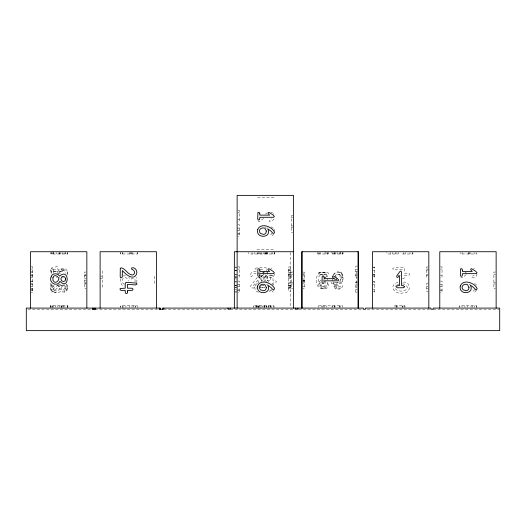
<?xml version="1.0" encoding="UTF-8"?>
<svg xmlns="http://www.w3.org/2000/svg" width="526" height="526" viewBox="0 0 526 526"><rect width="100%" height="100%" fill="white"/><g stroke="black" fill="none" stroke-linecap="round" stroke-linejoin="round"><path stroke-width="0.39" stroke-dasharray="2.63 1.97" d="M265.426 274.763L264.821 281.66M325.495 280.838C323.352 298.387 312.28 272.1 323.608 274.723M331.084 282.081L331.551 283.448L334.385 283.738L334.385 288.116L335.496 289.011L336.587 288.116L336.587 283.738L341.275 283.738L342.229 283.317L342.564 282.423L341.92 273.303L341.335 272.054L340.118 272.389L339.862 273.651L340.355 281.463L338.849 281.463M258.2 283.271L258.923 280.45L261.08 278.616L259.45 277.353M120.756 278.8C119.935 281.66 120.895 286.236 124.609 286.065M259.745 275.992L259.173 278.629L253.157 285.848L256.116 285.848M327.613 282.153C327.922 292.495 314.482 289.471 316.797 280.174C314.837 272.455 326.232 268.72 327.369 277.301M135.004 281.982L135.097 279.845L134.209 278.464L132.111 278.432L131.316 278.931L130.501 280.91M67.506 275.17C68.216 272.882 67.624 269.877 65.211 268.871C61.378 267.3 58.268 270.752 55.756 273.079M274.348 274.007C274.309 276.406 271.646 278.642 269.305 277.728L269.24 276.512L271.462 275.23M476.997 274.007C476.957 276.406 474.294 278.642 471.947 277.728L471.881 276.512L474.104 275.23M266.084 275.677L265.446 276.926L263.533 277.702L261.553 276.886L261.054 276.097M260.403 287.426L260.416 286.492M136.852 282.633L136.911 278.865L136.07 277.445M258.582 274.256L259.127 273.231M334.911 276.479L336.469 274.322L339.231 274.335L340.283 275.177L341.17 277.912A2.748 2.748 0 0 1 339.198 280.713M51.857 284.934C49.885 288.005 51.778 293.607 55.999 292.614L56.072 291.095L53.948 290.036L53.33 289.168L53.376 286.657L54.119 285.73M274.151 218.816L271.83 221.282L269.305 221.374L269.24 220.151L271.462 218.869M333.543 275.302C335.134 270.555 344.267 271.764 343.064 277.235L341.545 277.301L340.486 275.177L338.257 274.362L337.107 274.611L335.601 276.36M51.804 284.125C45.94 294.126 65.993 296.263 61.062 285.099L64.284 287.452L66.296 289.635L67.328 289.714L67.874 288.59L67.433 287.689L64.56 284.776M257.378 277.36L251.027 285.348L250.383 286.913L251.086 287.926L258.404 288.005M53.422 285.473L52.817 287.426L53.1 288.781L53.948 289.826L56.683 290.72A2.748 2.748 0 0 0 59.484 288.741L59.313 286.17L58.215 284.625M333.293 274.638C342.064 264.052 348.896 287.222 335.549 282.291L337.902 285.513L340.085 287.525L340.164 288.564L339.04 289.109C336.167 287.676 334.095 284.809 333.109 281.798M270.969 289.773L268.267 292.154M334.503 281.89C330.196 287.393 340.368 292.371 342.676 286.17L342.492 285.513L341.453 285.388C340.105 287.045 337.179 287.939 335.877 285.75C334.76 283.014 337.653 282.035 339.737 281.897L339.73 280.851L338.836 280.503M273.882 233.814L272.074 235.747L270.916 235.681L270.798 234.642L271.975 233.215M273.882 290.168L272.074 292.108L270.916 292.035L270.798 291.003L271.975 289.576M476.523 290.168L474.715 292.108L473.564 292.035L473.439 291.003L474.616 289.576M322.55 281.285L327.685 275.085L328.329 273.52L328.06 272.724L319.486 272.429L318.309 273.001L318.296 273.941L319.052 274.506L325.555 274.579M260.291 277.057L261.297 275.848L261.297 281.548M320.998 280.01C312.687 287.143 329.006 293.949 328.178 283.895L326.962 283.83C326.265 285.585 324.812 287.433 322.655 286.591A2.466 2.466 0 0 1 321.097 284.211M259.528 272.757L260.068 272.133M60.661 284.053L59.984 284.77L59.175 283.869M266.629 228.409L267.3 227.699M266.629 284.77L267.3 284.053M469.271 284.77L469.942 284.053M58.162 284.717L52.731 289.28L52.731 284.842M265.42 214.187L267.208 212.728M262.402 273.079L263.605 272.067M465.043 273.079L466.253 272.067M58.189 273.638L60.674 271.587L62.982 270.647A2.466 2.466 0 0 1 65.356 272.205L65.533 273.224M263.592 218.31L259.699 221.361L258.923 221.518L257.911 220.815M263.592 274.664L259.699 277.715L258.135 277.603M466.233 274.664L462.347 277.715L460.776 277.603M266.623 269.529L267.208 269.088M261.027 281.108L263.625 279.615L265.88 281.121L266.59 282.252M257.47 283.369C253.354 285.085 254.163 291.319 258.397 292.265M397.045 284.882C391.035 288.866 399.859 292.463 403.79 290.589C410.569 289.57 406.42 282.278 400.832 284.211M271.344 275.026L266.36 275.368L266.287 277.669L265.222 278.714L264.137 277.741L264.085 275.368L259.627 275.368M66.901 273.651L67.742 272.803L67.394 272.054L62.896 268.832L61.601 268.957L61.364 269.687L62.969 271.495L53.205 271.495L53.133 269.516L52.054 268.628L51.292 268.845L51.055 269.49L51.055 274.263M122.953 275.972L126.464 275.755M398.037 282.39C387.59 285.046 395.052 295.54 403.067 292.864C411.483 293.863 411.286 280.904 402.883 282.14M397.649 284.697L398.866 284.336M59.076 277.34L59.497 277.268M264.867 287.558L261.422 287.446L259.785 286.663M260.192 269.759L264.085 269.397M259.634 267.76C262.901 267.635 268.24 265.459 266.36 271.607M257.411 267.806L254.676 268.424L255.011 269.641L256.274 269.891M257.516 197.625L274.204 197.625M237.89 210.505L239.389 210.505L239.389 221.4L237.89 221.4M237.89 212.655L239.389 212.655M292.745 215.693L291.24 215.693L291.24 232.38L292.745 232.38M291.24 217.843L292.745 217.843M237.89 219.243L239.389 219.243M237.89 224.74L239.389 224.74L239.389 236.266L237.89 236.266M291.24 226.002L292.745 226.002M291.24 227.607L292.745 227.607M237.134 228.087L239.389 228.087M237.134 230.289L239.389 230.289M237.89 233.564L239.389 233.564M237.134 234.063L239.389 234.063M256.977 249.475L274.02 249.475M357.272 266.09L355.773 266.09L355.773 277.61L357.272 277.61M31.244 266.86L32.75 266.86L32.75 292.62L31.244 292.62M237.89 266.86L239.389 266.86L239.389 277.754L237.89 277.754M440.532 266.86L442.037 266.86L442.037 277.754L440.532 277.754M290.707 266.991L288.452 266.991L288.452 291.187L290.707 291.095M428.065 266.991L426.566 266.991L426.566 277.689L428.065 277.689M235.102 267.103L236.608 267.103M373.217 267.103L374.716 267.103L374.716 277.077L373.217 277.077M235.102 267.589L236.608 267.589M373.217 267.589L374.716 267.589M31.244 269.01L32.75 269.01M237.89 269.01L239.389 269.01M440.532 269.01L442.037 269.01M288.452 269.095L290.707 269.095M426.566 269.095L428.065 269.095M355.773 269.437L357.272 269.437M288.452 270.035L290.707 270.035M426.566 270.035L428.065 270.035M235.102 270.239L236.608 270.239M373.217 270.239L374.716 270.239M235.102 270.706L236.608 270.706M288.452 270.772L290.707 270.772M235.102 270.837L236.608 270.837M355.773 271.633L357.272 271.633M31.244 271.968L32.75 271.968M31.244 272.054L32.75 272.054M86.1 272.047L84.601 272.047L84.601 288.735L86.1 288.735M292.745 272.047L291.24 272.047L291.24 288.735L292.745 288.735M302.93 272.106L304.436 272.106L304.436 288.8L302.93 288.8M495.387 272.047L493.881 272.047L493.881 288.735L495.387 288.735M288.452 272.731L290.707 272.731M288.452 273.047L290.707 273.047M58.846 273.651L60.457 273.651M302.93 274.046L304.436 274.046M31.244 274.204L32.75 274.204M84.601 274.197L86.1 274.197M291.24 274.197L292.745 274.197M493.881 274.197L495.387 274.197M288.452 274.487L290.707 274.487M324.101 274.44L326.488 274.151L326.784 272.843L325.515 272.29L319.295 272.527L319.473 274.151L321.945 274.44M235.102 274.598L236.608 274.598M373.217 274.598L374.716 274.598M288.452 274.717L290.707 274.717M426.566 274.717L428.065 274.717M235.102 274.855L236.608 274.855M373.217 274.855L374.716 274.855M355.773 274.914L357.272 274.914M373.217 275.045L374.716 275.045M355.773 275.407L357.272 275.407M397.735 275.368L400.707 275.368M288.452 275.512L290.707 275.512M426.566 275.512L428.065 275.512M31.244 275.604L32.75 275.604M237.89 275.604L239.389 275.604M440.532 275.604L442.037 275.604M84.601 275.808L86.1 275.808M31.244 275.959L32.75 275.959M84.601 275.9L86.1 275.9M100.118 276.078L102.373 276.078M288.452 276.189L290.707 276.189M235.102 276.683L236.608 276.676M373.217 276.683L374.716 276.683M235.102 277.077L236.608 277.077M235.102 277.215L236.608 277.215M288.452 277.689L290.707 277.689M31.244 277.754L32.75 277.754M100.118 278.353L102.373 278.353M288.452 278.596L290.707 278.596M84.601 278.675L86.1 278.675M235.102 278.905L236.608 278.905M302.93 280.2L304.436 280.2M84.601 280.831L86.1 280.831M302.93 280.877L304.436 280.877M31.244 281.101L32.75 281.101M237.89 281.101L239.389 281.101L239.389 292.62L237.89 292.62M440.532 281.101L442.037 281.101L442.037 292.62L440.532 292.62M302.93 281.193L304.436 281.193M30.495 281.463L32.75 281.463M235.102 281.837L236.608 281.837M373.217 281.837L374.716 281.837L374.716 292.068L373.217 292.068M235.102 281.936L236.608 281.936M357.272 281.923L355.773 281.923L355.773 292.154L357.272 292.154M373.217 281.936L374.716 281.936M302.93 282.114L304.436 282.114M288.452 282.304L290.707 282.304M84.601 282.357L86.1 282.357M291.24 282.357L292.745 282.357M493.881 282.357L495.387 282.357M355.773 282.692L357.272 282.692M288.452 283.415L290.707 283.415M428.065 283.415L426.566 283.415L426.566 291.187M84.601 283.586L86.1 283.586M30.495 283.738L32.75 283.738M84.601 283.968L86.1 283.968M291.24 283.968L292.745 283.968M493.881 283.968L495.387 283.968M30.495 284.441L32.75 284.441M237.134 284.441L239.389 284.441M439.782 284.441L442.037 284.441M372.461 284.711L374.716 284.711M355.773 284.822L357.272 284.822M288.452 285.237L290.707 285.237M235.102 285.375L236.608 285.375M235.102 285.401L236.608 285.401M288.452 285.454L290.707 285.454M263.454 285.611L264.151 285.611M235.102 285.763L236.608 285.763M288.452 286.164L290.707 286.164M426.566 286.164L428.065 286.164M30.495 286.65L32.75 286.644M237.134 286.65L239.389 286.644M439.782 286.644L442.037 286.65M302.93 286.788L304.436 286.788M288.452 287.387L290.707 287.387M235.102 287.525L236.608 287.525M288.452 287.485L290.707 287.485M235.102 287.669L236.608 287.669M260.094 287.768L264.867 287.768M288.452 288.32L290.707 288.32M426.566 288.32L428.065 288.32M31.244 288.813L32.75 288.813M31.244 289.011L32.75 289.011M235.102 289.168L236.608 289.168M373.217 289.168L374.716 289.168M355.773 289.28L357.272 289.28M31.244 289.925L32.75 289.925M237.89 289.925L239.389 289.925M440.532 289.925L442.037 289.925M30.495 290.418L32.75 290.418M237.134 290.418L239.389 290.418M439.782 290.418L442.037 290.418M426.566 291.095L428.065 291.187M235.102 291.299L236.608 291.299M373.217 291.299L374.716 291.299M235.102 292.068L236.608 292.068M355.773 292.055L357.272 292.055M27.931 309.216L91.919 309.216M95.055 309.216L159.306 309.216M163.81 309.216L228.06 309.216M230.316 309.216L295.684 309.216M298.761 309.216L363.315 309.216M367.207 309.216L430.945 309.216M433.2 309.216L498.891 309.216M263.427 285.769L260.975 285.092M256.195 271.574C253.269 270.515 249.383 273.369 250.534 276.531L251.75 276.604C252.447 274.848 253.9 273.001 256.057 273.842M56.427 277.531L56.92 277.61M124.583 284.198L123.577 283.915C122.078 282.547 122.157 280.01 123.11 278.353L123.965 277.741C126.233 276.847 128.015 279.043 128.587 281.002M271.041 226.857L273.77 228.619M473.558 268.602L474.491 268.871M270.916 212.248L272.652 212.964M270.916 268.602L271.85 268.871M335.496 275.959L336.324 276.203M63.482 277.978L62.456 277.419M57.071 285.033L58.649 286.157L59.616 289.274L60.661 289.287C60.799 287.196 61.779 284.31 64.514 285.427C66.703 286.729 65.809 289.655 64.159 291.003L64.277 292.035L64.935 292.226C67.939 291.226 68.696 286.598 66.618 284.349M320.932 283.001L319.413 282.83L319.282 284.132L322.51 288.623L323.26 288.978L324.101 288.136L324.101 284.914M474.531 283.455L475.905 284.349L476.786 285.736M271.889 283.455L273.77 284.98L274.454 287.518M336.107 280.18L335.075 279.451L334.753 278.359M265.019 226.903L265.814 227.515M336.607 279.885L335.713 278.944M402.456 278.346L403.33 278.714L404.185 278.201L404.468 275.368L408.853 275.368L409.741 274.256L408.853 273.165L404.468 273.165L404.468 268.484L404.047 267.53L403.159 267.195L394.04 267.839L392.784 268.424L393.126 269.641L394.388 269.891L402.193 269.397L402.193 270.903M258.305 272.527L259.384 273.987M266.781 272.356L267.386 273.06M273.31 213.595L273.809 214.24M66.052 284.125C68.86 286.979 66.289 293.291 62.048 291.904L61.983 290.687C63.731 289.99 65.586 288.537 64.744 286.381A2.466 2.466 0 0 0 62.364 284.822C57.952 285.552 55.927 291.016 51.673 292.055L50.654 291.345L50.575 283.212M128.791 277.202L129.587 278.458M268.543 282.219L267.359 279.76L266.334 278.938L267.708 277.531L268.076 274.723M324.871 276.308L325.541 280.102M267.267 271.626L267.03 280.7L270.805 280.7L270.857 275.742L271.889 275.197L272.685 275.46L273.001 276.242L273.001 280.7L275.374 280.752L276.301 281.318L275.834 282.686L273.001 282.975L273.001 284.435M274.145 229.375L274.454 231.164M332.642 279.161L332.84 281.042M327.613 278.655L327.698 280.102M476.852 252.48L476.852 253.986L460.158 253.986L460.158 252.48M476.661 307.335L476.661 305.83L459.619 305.83L459.619 307.335M476.477 305.83L476.477 307.335M474.84 252.48L474.84 253.986M474.209 305.83L474.209 307.335M472.664 305.83L472.664 307.335M471.059 305.83L471.059 307.335M470.159 252.48L470.159 253.986M469.245 252.48L469.245 253.986M468.929 252.48L468.929 253.986M468.252 252.48L468.252 253.986M467.167 305.83L467.167 307.335M464.892 305.83L464.892 307.335M462.098 252.48L462.098 253.986M462.019 305.83L462.019 307.335M459.862 305.83L459.862 307.335M412.884 252.48L412.884 253.986L402.66 253.986L402.66 252.48M412.785 252.48L412.785 253.986M410.017 252.48L410.017 253.986M405.553 252.48L405.553 253.986M404.974 307.335L404.974 305.83L394.487 305.83L394.487 307.335M404.343 305.83L404.343 307.335M403.422 252.48L403.422 253.986M403.015 305.83L403.015 307.335M402.285 305.83L402.285 307.335M402.088 305.83L402.088 307.335M398.346 252.48L398.346 253.986L386.827 253.986L386.827 252.48M397.084 305.83L397.084 307.335M396.841 305.83L396.841 307.335M396.348 305.83L396.348 307.335M396.144 252.48L396.144 253.986M395.644 252.48L395.644 253.986M395.006 305.83L395.006 307.335M392.376 252.48L392.37 253.986M390.167 252.48L390.167 253.986M356.28 271.567L356.28 288.61M343.07 252.48L343.07 253.986L331.551 253.986L331.551 252.48M342.768 307.335L342.768 305.83L318.565 305.83L318.565 307.335M342.656 252.48L342.656 253.986M342.163 252.48L342.163 253.986M340.868 251.73L340.868 253.986M340.664 305.83L340.664 307.335M340.375 252.48L340.375 253.986M339.717 305.83L339.717 307.335M339.513 252.48L339.513 253.986M339.185 305.83L339.185 307.335M337.094 251.73L337.1 253.986M336.587 277.682L336.587 279.95M335.154 252.48L335.154 253.986M335.036 305.83L335.036 307.335M334.898 251.73L334.898 253.986M334.707 252.48L334.707 253.986M334.418 305.83L334.418 307.335M334.385 277.748L334.385 279.977M334.24 305.83L334.24 307.335M333.076 252.48L333.076 253.986M332.807 305.83L332.807 307.335M332.675 252.48L332.675 253.986M332.064 305.83L332.064 307.335M328.204 252.48L328.204 253.986L317.31 253.986L317.31 252.48M327.915 252.48L327.915 253.986M327.816 252.48L327.816 253.986M326.337 305.83L326.337 307.335M326.054 252.48L326.054 253.986M325.042 251.73L325.042 253.986M324.627 305.83L324.627 307.335M323.589 305.83L323.589 307.335M322.497 305.83L322.497 307.335M321.432 305.83L321.432 307.335M320.584 252.48L320.584 253.986M319.466 252.48L319.466 253.986M318.657 305.83L318.657 307.335M318.454 252.48L318.454 253.986M317.691 252.48L317.691 253.986M303.923 273.75L303.923 284.237M290.707 252.546L290.707 307.269M274.776 252.48L274.776 253.986L248.713 253.986L248.713 252.48M274.677 252.48L274.677 253.986M274.204 252.48L274.204 253.986M274.02 307.335L274.02 305.83L253.427 305.83L253.427 307.335M273.836 305.83L273.836 307.335M272.198 252.48L272.198 253.986M271.903 252.48L271.903 253.986M271.561 305.83L271.561 307.335M270.469 305.83L270.469 307.335M270.384 305.83L270.384 307.335M270.022 305.83L270.022 307.335M268.418 305.83L268.418 307.335M268.234 305.83L268.234 307.335M267.517 252.48L267.517 253.986M267.445 252.48L267.445 253.986M266.86 305.83L266.86 307.335M266.603 252.48L266.629 253.986M266.537 252.48L266.537 253.986M266.472 305.83L266.472 307.335M266.281 252.48L266.281 253.986M266.228 305.83L266.228 307.335M265.61 252.48L265.61 253.986M265.314 252.48L265.314 253.986M264.9 305.83L264.9 307.335M264.545 252.48L264.545 253.986M264.525 305.83L264.525 307.335M264.177 305.83L264.177 307.335M264.085 270.903L264.085 273.172M263.973 305.83L263.973 307.335M263.763 252.48L263.763 253.986M263.454 271.916L263.454 281.588M262.25 305.83L262.25 307.335M261.606 252.48L261.606 253.986M260.975 305.83L260.975 308.085M260.232 252.48L260.232 253.986M259.45 252.48L259.45 253.986M259.371 305.83L259.371 307.335M258.976 305.83L258.976 307.335M258.851 252.48L258.851 253.986M258.7 305.83L258.7 308.085M258.233 305.83L258.233 307.335M258.029 252.48L258.029 253.986M257.516 252.48L257.536 253.986M257.221 305.83L257.221 307.335M256.977 305.83L256.977 307.335M256.892 305.83L256.892 307.335M256.372 305.83L256.372 307.335M255.774 305.83L255.774 307.335M254.262 252.48L254.262 253.986M253.624 305.83L253.624 307.335M252.059 252.48L252.059 253.986M154.223 276.229L154.223 284.007M137.496 252.48L137.496 253.986L120.533 253.986L120.533 252.48M137.431 307.335L137.431 305.83L120.717 305.83L120.717 307.335M137.365 252.48L137.365 253.986M135.471 305.83L135.471 307.335M135.156 305.83L135.156 307.335M133.716 305.83L133.716 307.335M132.591 252.48L132.591 253.986M132.013 305.83L132.013 307.335M131.526 252.48L131.526 253.986M130.987 252.48L130.987 253.986M130.685 252.48L130.685 253.986M129.606 305.83L129.606 307.335M129.297 252.48L129.297 253.986M125.898 305.83L125.898 307.335M122.966 305.83L122.966 308.085M122.828 252.48L122.828 253.986M122.749 305.83L122.749 307.335M122.44 252.48L122.44 253.986M120.816 305.83L120.816 307.335M120.678 252.48L120.678 253.986M102.373 270.805L102.373 287.847M67.808 252.48L67.808 253.986L50.877 253.986L50.877 252.48M67.874 307.335L67.874 305.83L50.338 305.83L50.338 307.335M67.742 305.83L67.742 307.335M67.565 252.48L67.565 253.986M67.374 305.83L67.374 307.335M67.197 305.83L67.197 307.335M65.849 252.48L65.849 253.986M65.559 252.48L65.533 253.986M64.922 305.83L64.922 307.335M64.093 252.48L64.093 253.986M63.383 305.83L63.383 307.335M62.969 305.83L62.969 307.335M62.39 252.48L62.39 253.986M61.904 305.83L61.904 307.335M61.779 305.83L61.779 307.335M61.364 305.83L61.364 307.335M61.062 305.83L61.062 307.335M60.878 252.48L60.878 253.986M59.984 252.48L59.964 253.986M59.642 252.48L59.642 253.986M59.675 305.83L59.675 307.335M58.965 252.48L58.965 253.986M57.88 274.651L57.88 271.633L62.837 271.574L63.383 270.548L63.12 269.746L62.338 269.437L57.88 269.437L57.827 267.063L57.262 266.13L55.894 266.603L55.611 269.437L51.226 269.437L50.338 270.548L51.226 271.64L55.611 271.64L55.611 273.198M57.88 305.83L57.88 307.335M56.275 252.48L56.275 253.986M55.611 305.83L55.611 307.335M53.343 251.73L53.343 253.986M53.343 272.882L53.271 268.602L52.705 267.846L51.772 267.859L51.193 269.036L51.193 275.598M53.126 252.48L53.126 253.986M53.179 305.83L53.205 307.335M52.81 252.48L52.81 253.986M52.817 305.83L52.817 307.335M52.731 305.83L52.731 307.335M51.193 252.48L51.193 253.986M51.094 252.48L51.094 253.986M51.055 305.83L51.055 307.335M50.91 305.83L50.91 307.335M50.575 305.83L50.575 307.335"/><path stroke-width="0.79" d="M293.495 251.73L234.353 251.73L234.353 308.085M92.3 309.216L95.561 309.216M159.22 309.216L163.81 309.216L163.81 308.085M496.136 308.085L496.136 251.73L439.782 251.73L439.782 308.085M428.822 308.085L428.822 251.73L372.461 251.73L372.461 308.085M358.535 308.085L358.535 251.73L301.668 251.73L301.668 308.085M358.028 251.73L358.028 308.085M302.18 251.73L302.18 308.085M297.94 308.085L297.94 309.216L295.684 309.216L295.684 308.085M293.495 308.085L293.495 195.37L237.134 195.37L237.134 308.085M230.316 308.085L230.316 309.216L228.06 309.216L228.06 308.085M162.685 309.216L162.685 308.085L363.315 308.085L363.315 309.216L365.57 309.216L365.57 308.085L430.945 308.085L430.945 309.216L433.2 309.216L433.2 308.085L499.7 308.085L499.7 330.63L26.3 330.63L26.3 308.085L160.43 308.085L160.43 309.216M159.306 308.085L159.306 309.216M156.472 308.085L156.472 251.73L100.118 251.73L100.118 308.085M95.055 308.085L95.055 309.216M93.93 308.085L93.93 309.216M92.8 308.085L92.8 309.216M86.849 308.085L86.849 251.73L30.495 251.73L30.495 308.085M259.851 213.852L259.851 215.134L269.614 215.134L268.004 213.326L268.24 212.603L268.944 212.359L272.974 214.884L274.388 216.449L273.546 217.291L259.851 217.291L259.561 219.684L258.246 219.98L257.694 218.704L257.931 212.484L259.2 212.366L259.851 213.852M259.851 270.206L259.851 271.495L269.614 271.495L268.004 269.687L268.24 268.957L268.944 268.72L272.974 271.245L274.388 272.803L273.546 273.651L259.851 273.651L259.561 276.038L258.246 276.334L257.694 275.059L257.931 268.845L259.2 268.727L259.851 270.206M324.141 277.393L324.141 278.675L333.905 278.675L332.3 276.867L332.531 276.143L333.234 275.9L337.265 278.432L338.678 279.99L337.837 280.831L324.141 280.831L323.852 283.225L322.543 283.521L321.984 282.245L322.228 276.025L323.49 275.907L324.141 277.393M462.492 270.206L462.492 271.495L472.256 271.495L470.652 269.687L470.882 268.957L471.592 268.72L475.622 271.245L477.029 272.803L476.188 273.651L462.492 273.651L462.203 276.038L460.894 276.334L460.342 275.059L460.579 268.845L461.841 268.727L462.492 270.206M127.502 291.864L127.246 293.357L125.872 293.561L125.3 292.68L125.234 290.378L120.849 290.378L119.961 289.267L120.204 288.524L125.234 288.176L125.234 283.488L126.049 282.284L136.661 283.106L136.891 284.329L135.314 284.901L127.502 284.408L127.502 288.182L132.46 288.235L133.006 289.267L132.743 290.063L131.967 290.378L127.502 290.378L127.502 291.864M52.909 277.774L52.981 280.437L54.342 282.074C56.611 282.968 58.393 280.772 58.965 278.806C58.222 276.867 56.137 274.934 53.954 275.9L52.909 277.774M257.648 229.691C255.623 239.139 272.501 238.087 267.701 228.738L270.923 231.092L272.935 233.274L273.974 233.353L274.519 232.229C272.074 226.397 260.357 222.274 257.648 229.691M257.648 286.052C255.623 295.494 272.501 294.448 267.701 285.099L270.923 287.452L272.935 289.635L273.974 289.714L274.519 288.59C272.074 282.751 260.357 278.635 257.648 286.052M460.296 286.052C458.264 295.494 475.142 294.448 470.343 285.099L473.564 287.452L475.576 289.635L476.615 289.714L477.161 288.59C474.722 282.751 462.998 278.635 460.296 286.052M65.559 279.004L65.237 280.733L63.672 281.555L61.693 280.884L60.878 278.905L61.654 276.992L62.91 276.354L64.862 277.005L65.559 279.004M120.276 268.464L120.198 276.604L120.454 277.531L121.23 277.892L122.282 277.038L122.354 270.535C125.089 273.757 133.256 281.246 136.53 274.25C137.878 271.199 135.175 266.702 131.671 267.912L131.605 269.128C133.354 269.825 135.208 271.278 134.367 273.435A2.466 2.466 0 0 1 131.987 274.993C127.575 274.263 125.55 268.799 121.296 267.76L120.276 268.464M51.101 276.886C48.366 282.935 57.235 287.374 59.964 281.351C69.544 291.207 69.695 267.254 59.642 276.104C57.834 272.968 51.824 272.751 51.101 276.886M266.32 231.039L266.123 232.387A2.748 2.748 0 0 1 263.322 234.366L260.587 233.472L259.745 232.426C258.49 229.73 261.146 227.456 263.769 227.942L264.861 228.264L266.32 231.039M266.32 287.4L266.123 288.741A2.748 2.748 0 0 1 263.322 290.72L260.587 289.826L259.745 288.781C258.49 286.085 261.146 283.81 263.769 284.296L264.861 284.625L266.32 287.4M404.316 286.769L404.007 287.531L402.982 287.768L397.413 287.768L396.762 287.531L396.545 286.769L397.432 285.684L399.412 285.611L399.412 275.848L397.603 277.458L396.88 277.222L396.749 275.926L399.977 271.429L400.727 271.081L401.568 271.916L401.568 285.611L403.508 285.684L404.316 286.769M468.962 287.4L468.765 288.741A2.748 2.748 0 0 1 465.964 290.72L463.228 289.826L462.387 288.781C461.131 286.085 463.794 283.81 466.411 284.296L467.502 284.625L468.962 287.4"/></g></svg>
